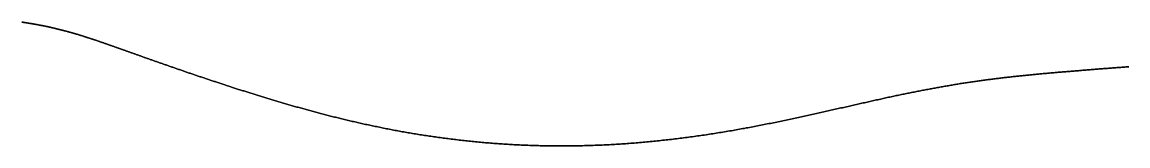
# Model space of a CAD drawing. Header units: inches. Extents: x 130170 to 284068, y 377793 to 804530.
# Drawn here: x 255039.1 to 255170.8, y 734753.9 to 734768.7 of the extents above; entities that cross this region are included whole.
import ezdxf

# ---------------------------------------------------------------- set-up
doc = ezdxf.new("R2010")
doc.units = ezdxf.units.IN
doc.header["$MEASUREMENT"] = 0
doc.layers.add('muni_il', color=7, linetype='Continuous')

msp = doc.modelspace()

# ---------------------------------------------------------------- linework, layer by layer
at = {"layer": 'muni_il'}
for points in [[(255039.07, 734768.7), (255039.14, 734768.69), (255039.2, 734768.68), (255039.27, 734768.66), (255039.33, 734768.65), (255039.4, 734768.64), (255039.46, 734768.63), (255039.52, 734768.62), (255039.58, 734768.61), (255039.65, 734768.6), (255039.71, 734768.59), (255039.77, 734768.58), (255039.83, 734768.57), (255039.89, 734768.56), (255039.95, 734768.55), (255040.01, 734768.54), (255040.07, 734768.53), (255040.13, 734768.52), (255040.19, 734768.51), (255040.25, 734768.5), (255040.31, 734768.49), (255040.37, 734768.48), (255040.43, 734768.47), (255040.49, 734768.46), (255040.55, 734768.45), (255040.6, 734768.44), (255040.66, 734768.43), (255040.72, 734768.42), (255040.78, 734768.41), (255040.83, 734768.4), (255040.89, 734768.39), (255040.95, 734768.37), (255041, 734768.36), (255041.06, 734768.35), (255041.12, 734768.34), (255041.17, 734768.33), (255041.23, 734768.32), (255041.28, 734768.31), (255041.34, 734768.3), (255041.39, 734768.29), (255041.45, 734768.28), (255041.5, 734768.27), (255041.56, 734768.26), (255041.61, 734768.25), (255041.67, 734768.24), (255041.72, 734768.23), (255041.78, 734768.21), (255041.83, 734768.2), (255041.88, 734768.19), (255041.94, 734768.18), (255041.99, 734768.17), (255042.05, 734768.16), (255042.1, 734768.15), (255042.15, 734768.14), (255042.21, 734768.12), (255042.26, 734768.11), (255042.31, 734768.1), (255042.37, 734768.09), (255042.42, 734768.08), (255042.47, 734768.07), (255042.53, 734768.06), (255042.58, 734768.04), (255042.63, 734768.03), (255042.69, 734768.02), (255042.74, 734768.01), (255042.79, 734768), (255042.85, 734767.98), (255042.9, 734767.97), (255042.95, 734767.96), (255043, 734767.95), (255043.06, 734767.93), (255043.11, 734767.92), (255043.16, 734767.91), (255043.22, 734767.9), (255043.27, 734767.88), (255043.32, 734767.87), (255043.37, 734767.86), (255043.43, 734767.85), (255043.48, 734767.83), (255043.53, 734767.82), (255043.59, 734767.81), (255043.64, 734767.79), (255043.69, 734767.78), (255043.75, 734767.77), (255043.8, 734767.75), (255043.85, 734767.74), (255043.91, 734767.73), (255043.96, 734767.71), (255044.01, 734767.7), (255044.07, 734767.68), (255044.12, 734767.67), (255044.17, 734767.66), (255044.23, 734767.64), (255044.28, 734767.63), (255044.33, 734767.61), (255044.39, 734767.6), (255044.44, 734767.58), (255044.5, 734767.57), (255044.55, 734767.55), (255044.6, 734767.54), (255044.66, 734767.52), (255044.71, 734767.51), (255044.77, 734767.49), (255044.82, 734767.48), (255044.88, 734767.46), (255044.93, 734767.45), (255044.99, 734767.43), (255045.04, 734767.42), (255045.1, 734767.4), (255045.15, 734767.38), (255045.21, 734767.37), (255045.26, 734767.35), (255045.32, 734767.34), (255045.37, 734767.32), (255045.43, 734767.3), (255045.49, 734767.29), (255045.54, 734767.27), (255045.6, 734767.25), (255045.65, 734767.24), (255045.71, 734767.22), (255045.77, 734767.2), (255045.83, 734767.18), (255045.88, 734767.17), (255045.94, 734767.15), (255046, 734767.13), (255046.06, 734767.11), (255046.11, 734767.1), (255046.17, 734767.08), (255046.23, 734767.06), (255046.29, 734767.04), (255046.35, 734767.02), (255046.41, 734767), (255046.46, 734766.99), (255046.52, 734766.97), (255046.58, 734766.95), (255046.64, 734766.93), (255046.7, 734766.91), (255046.76, 734766.89), (255046.82, 734766.87), (255046.88, 734766.85), (255046.94, 734766.83), (255047, 734766.81), (255047.06, 734766.79), (255047.13, 734766.77), (255047.19, 734766.75), (255047.25, 734766.73), (255047.31, 734766.71), (255047.37, 734766.69), (255047.44, 734766.67), (255047.5, 734766.65), (255047.56, 734766.63), (255047.62, 734766.61), (255047.69, 734766.59), (255047.75, 734766.57), (255047.82, 734766.54), (255047.88, 734766.52), (255047.94, 734766.5), (255048.01, 734766.48), (255048.07, 734766.46), (255048.14, 734766.43), (255048.2, 734766.41), (255048.27, 734766.39), (255048.34, 734766.37), (255048.4, 734766.34), (255048.47, 734766.32), (255048.54, 734766.3), (255048.6, 734766.28), (255048.67, 734766.25), (255048.74, 734766.23), (255048.81, 734766.21), (255048.87, 734766.18), (255048.94, 734766.16), (255049.01, 734766.13), (255049.08, 734766.11), (255049.15, 734766.09), (255049.22, 734766.06), (255049.29, 734766.04), (255049.36, 734766.01), (255049.43, 734765.99), (255049.5, 734765.96), (255049.57, 734765.94), (255049.64, 734765.91), (255049.72, 734765.89), (255049.79, 734765.86), (255049.86, 734765.84), (255049.93, 734765.81), (255050.01, 734765.79), (255050.08, 734765.76), (255050.15, 734765.73), (255050.23, 734765.71), (255050.3, 734765.68), (255050.38, 734765.65), (255050.45, 734765.63), (255050.53, 734765.6), (255050.6, 734765.57), (255050.68, 734765.55), (255050.75, 734765.52), (255050.83, 734765.49), (255050.91, 734765.47), (255050.98, 734765.44), (255051.06, 734765.41), (255051.14, 734765.38), (255051.22, 734765.36), (255051.3, 734765.33), (255051.38, 734765.3), (255051.45, 734765.27), (255051.53, 734765.24), (255051.61, 734765.21), (255051.69, 734765.19), (255051.78, 734765.16), (255051.86, 734765.13), (255051.94, 734765.1), (255052.02, 734765.07), (255052.1, 734765.04), (255052.18, 734765.01), (255052.27, 734764.98), (255052.35, 734764.95), (255052.43, 734764.92), (255052.52, 734764.89), (255052.6, 734764.86), (255052.68, 734764.83), (255052.77, 734764.8), (255052.85, 734764.77), (255052.94, 734764.74), (255053.02, 734764.71), (255053.11, 734764.68), (255053.2, 734764.65), (255053.28, 734764.62), (255053.37, 734764.59), (255053.46, 734764.56), (255053.55, 734764.53), (255053.63, 734764.49), (255053.72, 734764.46), (255053.81, 734764.43), (255053.9, 734764.4), (255053.99, 734764.37), (255054.08, 734764.34), (255054.17, 734764.3), (255054.26, 734764.27), (255054.35, 734764.24), (255054.44, 734764.21), (255054.53, 734764.18), (255054.63, 734764.14), (255054.72, 734764.11), (255054.81, 734764.08), (255054.9, 734764.04), (255055, 734764.01), (255055.09, 734763.98), (255055.18, 734763.95), (255055.28, 734763.91), (255055.37, 734763.88), (255055.47, 734763.85), (255055.56, 734763.81), (255055.66, 734763.78), (255055.76, 734763.74), (255055.85, 734763.71), (255055.95, 734763.68), (255056.04, 734763.64), (255056.14, 734763.61), (255056.24, 734763.58), (255056.34, 734763.54), (255056.44, 734763.51), (255056.53, 734763.47), (255056.63, 734763.44), (255056.73, 734763.4), (255056.83, 734763.37), (255056.93, 734763.33), (255057.03, 734763.3), (255057.13, 734763.26), (255057.23, 734763.23), (255057.33, 734763.19), (255057.44, 734763.16), (255057.54, 734763.12), (255057.64, 734763.09), (255057.74, 734763.05), (255057.84, 734763.02), (255057.95, 734762.98), (255058.05, 734762.95), (255058.15, 734762.91), (255058.26, 734762.88), (255058.36, 734762.84), (255058.47, 734762.8), (255058.57, 734762.77), (255058.68, 734762.73), (255058.78, 734762.7), (255058.89, 734762.66), (255058.99, 734762.62), (255059.1, 734762.59), (255059.21, 734762.55), (255059.31, 734762.51), (255059.42, 734762.48), (255059.53, 734762.44), (255059.63, 734762.41), (255059.74, 734762.37), (255059.85, 734762.33), (255059.96, 734762.3), (255060.07, 734762.26), (255060.18, 734762.22), (255060.29, 734762.18), (255060.4, 734762.15), (255060.51, 734762.11), (255060.62, 734762.07), (255060.73, 734762.04), (255060.84, 734762), (255060.95, 734761.96), (255061.06, 734761.92), (255061.17, 734761.89), (255061.28, 734761.85), (255061.4, 734761.81), (255061.51, 734761.77), (255061.62, 734761.74), (255061.74, 734761.7), (255061.85, 734761.66), (255061.96, 734761.62), (255062.08, 734761.59), (255062.19, 734761.55), (255062.3, 734761.51), (255062.42, 734761.47), (255062.53, 734761.44), (255062.65, 734761.4), (255062.77, 734761.36), (255062.88, 734761.32), (255063, 734761.28), (255063.11, 734761.25), (255063.23, 734761.21), (255063.35, 734761.17), (255063.46, 734761.13), (255063.58, 734761.09), (255063.7, 734761.05), (255063.82, 734761.02), (255063.94, 734760.98), (255064.05, 734760.94), (255064.17, 734760.9), (255064.29, 734760.86), (255064.41, 734760.82), (255064.53, 734760.79), (255064.65, 734760.75), (255064.77, 734760.71), (255064.89, 734760.67), (255065.01, 734760.63), (255065.13, 734760.59), (255065.25, 734760.55), (255065.38, 734760.51), (255065.5, 734760.48), (255065.62, 734760.44), (255065.74, 734760.4), (255065.87, 734760.36), (255065.99, 734760.32), (255066.11, 734760.28), (255066.24, 734760.24), (255066.36, 734760.2), (255066.48, 734760.17), (255066.61, 734760.13), (255066.73, 734760.09), (255066.86, 734760.05), (255066.98, 734760.01), (255067.11, 734759.97), (255067.23, 734759.93), (255067.36, 734759.89), (255067.49, 734759.85), (255067.61, 734759.81), (255067.74, 734759.78), (255067.87, 734759.74), (255068, 734759.7), (255068.12, 734759.66), (255068.25, 734759.62), (255068.38, 734759.58), (255068.51, 734759.54), (255068.64, 734759.5), (255068.77, 734759.46), (255068.9, 734759.42), (255069.03, 734759.38), (255069.16, 734759.35), (255069.29, 734759.31), (255069.42, 734759.27), (255069.55, 734759.23), (255069.68, 734759.19), (255069.82, 734759.15), (255069.95, 734759.11), (255070.08, 734759.07), (255070.21, 734759.03), (255070.35, 734758.99), (255070.48, 734758.95), (255070.61, 734758.92), (255070.75, 734758.88), (255070.88, 734758.84), (255071.02, 734758.8), (255071.15, 734758.76), (255071.29, 734758.72), (255071.43, 734758.68), (255071.56, 734758.64), (255071.7, 734758.6), (255071.84, 734758.56), (255071.97, 734758.53), (255072.11, 734758.49), (255072.25, 734758.45), (255072.39, 734758.41), (255072.53, 734758.37), (255072.67, 734758.33), (255072.81, 734758.29), (255072.95, 734758.25), (255073.09, 734758.21), (255073.23, 734758.18), (255073.37, 734758.14), (255073.51, 734758.1), (255073.66, 734758.06), (255073.8, 734758.02), (255073.94, 734757.98), (255074.09, 734757.94), (255074.23, 734757.91), (255074.37, 734757.87), (255074.52, 734757.83), (255074.66, 734757.79), (255074.81, 734757.75), (255074.96, 734757.71), (255075.1, 734757.68), (255075.25, 734757.64), (255075.4, 734757.6), (255075.54, 734757.56), (255075.69, 734757.52), (255075.84, 734757.49), (255075.99, 734757.45), (255076.14, 734757.41), (255076.29, 734757.37), (255076.44, 734757.34), (255076.59, 734757.3), (255076.74, 734757.26), (255076.89, 734757.22), (255077.04, 734757.19), (255077.2, 734757.15), (255077.35, 734757.11), (255077.5, 734757.07), (255077.66, 734757.04), (255077.81, 734757), (255077.97, 734756.96), (255078.12, 734756.93), (255078.28, 734756.89), (255078.43, 734756.85), (255078.59, 734756.82), (255078.75, 734756.78), (255078.91, 734756.75), (255079.06, 734756.71), (255079.22, 734756.67), (255079.38, 734756.64), (255079.54, 734756.6), (255079.7, 734756.57), (255079.86, 734756.53), (255080.02, 734756.49), (255080.18, 734756.46), (255080.35, 734756.42), (255080.51, 734756.39), (255080.67, 734756.35), (255080.84, 734756.32), (255081, 734756.29), (255081.16, 734756.25), (255081.33, 734756.22), (255081.49, 734756.18), (255081.66, 734756.15), (255081.83, 734756.11), (255081.99, 734756.08), (255082.16, 734756.05), (255082.33, 734756.01), (255082.5, 734755.98), (255082.67, 734755.95), (255082.84, 734755.91), (255083.01, 734755.88), (255083.18, 734755.85), (255083.35, 734755.82), (255083.52, 734755.78), (255083.69, 734755.75), (255083.86, 734755.72), (255084.04, 734755.69), (255084.21, 734755.66), (255084.38, 734755.62), (255084.56, 734755.59), (255084.73, 734755.56), (255084.91, 734755.53), (255085.09, 734755.5), (255085.26, 734755.47), (255085.44, 734755.44), (255085.62, 734755.41), (255085.79, 734755.38), (255085.97, 734755.35), (255086.15, 734755.32), (255086.33, 734755.29), (255086.51, 734755.26), (255086.69, 734755.24), (255086.87, 734755.21), (255087.05, 734755.18), (255087.24, 734755.15), (255087.42, 734755.12), (255087.6, 734755.1), (255087.79, 734755.07), (255087.97, 734755.04), (255088.15, 734755.01), (255088.34, 734754.99), (255088.52, 734754.96), (255088.71, 734754.94), (255088.9, 734754.91), (255089.08, 734754.88), (255089.27, 734754.86), (255089.46, 734754.83), (255089.65, 734754.81), (255089.83, 734754.79), (255090.02, 734754.76), (255090.21, 734754.74), (255090.4, 734754.71), (255090.59, 734754.69), (255090.78, 734754.67), (255090.98, 734754.65), (255091.17, 734754.62), (255091.36, 734754.6), (255091.55, 734754.58), (255091.75, 734754.56), (255091.94, 734754.54), (255092.13, 734754.52), (255092.33, 734754.5), (255092.52, 734754.48), (255092.72, 734754.46), (255092.91, 734754.44), (255093.11, 734754.42), (255093.3, 734754.4), (255093.5, 734754.38), (255093.7, 734754.36), (255093.9, 734754.34), (255094.09, 734754.33), (255094.29, 734754.31), (255094.49, 734754.29), (255094.69, 734754.28), (255094.89, 734754.26), (255095.09, 734754.24), (255095.29, 734754.23), (255095.49, 734754.21), (255095.69, 734754.2), (255095.89, 734754.18), (255096.09, 734754.17), (255096.3, 734754.16), (255096.5, 734754.14), (255096.7, 734754.13), (255096.9, 734754.12), (255097.11, 734754.11), (255097.31, 734754.09), (255097.52, 734754.08), (255097.72, 734754.07), (255097.92, 734754.06), (255098.13, 734754.05), (255098.33, 734754.04), (255098.54, 734754.03), (255098.75, 734754.02), (255098.95, 734754.01), (255099.16, 734754.01), (255099.36, 734754), (255099.57, 734753.99), (255099.78, 734753.98), (255099.98, 734753.98), (255100.19, 734753.97), (255100.4, 734753.96), (255100.61, 734753.96), (255100.82, 734753.95), (255101.02, 734753.95), (255101.23, 734753.94), (255101.44, 734753.94), (255101.65, 734753.94), (255101.86, 734753.93), (255102.07, 734753.93), (255102.28, 734753.93), (255102.49, 734753.93), (255102.7, 734753.92), (255102.91, 734753.92), (255103.12, 734753.92), (255103.33, 734753.92), (255103.54, 734753.92), (255103.75, 734753.92), (255103.96, 734753.92), (255104.17, 734753.93), (255104.39, 734753.93), (255104.6, 734753.93), (255104.81, 734753.93), (255105.02, 734753.94), (255105.23, 734753.94), (255105.44, 734753.94), (255105.66, 734753.95), (255105.87, 734753.95), (255106.08, 734753.96), (255106.29, 734753.96), (255106.5, 734753.97), (255106.72, 734753.98), (255106.93, 734753.98), (255107.14, 734753.99), (255107.35, 734754), (255107.57, 734754.01), (255107.78, 734754.01), (255107.99, 734754.02), (255108.2, 734754.03), (255108.42, 734754.04), (255108.63, 734754.05), (255108.84, 734754.06), (255109.05, 734754.07), (255109.27, 734754.08), (255109.48, 734754.1), (255109.69, 734754.11), (255109.9, 734754.12), (255110.12, 734754.13), (255110.33, 734754.15), (255110.54, 734754.16), (255110.75, 734754.18), (255110.97, 734754.19), (255111.18, 734754.21), (255111.39, 734754.22), (255111.6, 734754.24), (255111.81, 734754.25), (255112.03, 734754.27), (255112.24, 734754.29), (255112.45, 734754.3), (255112.66, 734754.32), (255112.87, 734754.34), (255113.08, 734754.36), (255113.3, 734754.38), (255113.51, 734754.4), (255113.72, 734754.42), (255113.93, 734754.44), (255114.14, 734754.46), (255114.35, 734754.48), (255114.56, 734754.5), (255114.77, 734754.52), (255114.98, 734754.54), (255115.19, 734754.56), (255115.4, 734754.59), (255115.61, 734754.61), (255115.82, 734754.63), (255116.03, 734754.65), (255116.24, 734754.68), (255116.45, 734754.7), (255116.66, 734754.73), (255116.86, 734754.75), (255117.07, 734754.78), (255117.28, 734754.8), (255117.49, 734754.83), (255117.69, 734754.86), (255117.9, 734754.88), (255118.11, 734754.91), (255118.32, 734754.94), (255118.52, 734754.96), (255118.73, 734754.99), (255118.93, 734755.02), (255119.14, 734755.05), (255119.34, 734755.08), (255119.55, 734755.11), (255119.75, 734755.14), (255119.96, 734755.17), (255120.16, 734755.19), (255120.37, 734755.22), (255120.57, 734755.26), (255120.77, 734755.29), (255120.98, 734755.32), (255121.18, 734755.35), (255121.38, 734755.38), (255121.58, 734755.41), (255121.79, 734755.44), (255121.99, 734755.48), (255122.19, 734755.51), (255122.39, 734755.54), (255122.59, 734755.57), (255122.79, 734755.61), (255122.99, 734755.64), (255123.19, 734755.67), (255123.39, 734755.71), (255123.59, 734755.74), (255123.79, 734755.78), (255123.98, 734755.81), (255124.18, 734755.85), (255124.38, 734755.88), (255124.57, 734755.92), (255124.77, 734755.95), (255124.97, 734755.99), (255125.16, 734756.02), (255125.36, 734756.06), (255125.55, 734756.09), (255125.75, 734756.13), (255125.94, 734756.17), (255126.14, 734756.2), (255126.33, 734756.24), (255126.52, 734756.28), (255126.71, 734756.31), (255126.91, 734756.35), (255127.1, 734756.39), (255127.29, 734756.43), (255127.48, 734756.46), (255127.67, 734756.5), (255127.86, 734756.54), (255128.05, 734756.58), (255128.24, 734756.61), (255128.43, 734756.65), (255128.62, 734756.69), (255128.8, 734756.73), (255128.99, 734756.77), (255129.18, 734756.81), (255129.37, 734756.84), (255129.55, 734756.88), (255129.74, 734756.92), (255129.92, 734756.96), (255130.11, 734757), (255130.29, 734757.04), (255130.48, 734757.08), (255130.66, 734757.12), (255130.84, 734757.16), (255131.03, 734757.19), (255131.21, 734757.23), (255131.39, 734757.27), (255131.57, 734757.31), (255131.75, 734757.35), (255131.93, 734757.39), (255132.11, 734757.43), (255132.29, 734757.47), (255132.47, 734757.51), (255132.65, 734757.55), (255132.83, 734757.59), (255133.01, 734757.63), (255133.19, 734757.67), (255133.36, 734757.71), (255133.54, 734757.74), (255133.72, 734757.78), (255133.89, 734757.82), (255134.07, 734757.86), (255134.24, 734757.9), (255134.42, 734757.94), (255134.59, 734757.98), (255134.77, 734758.02), (255134.94, 734758.06), (255135.11, 734758.1), (255135.28, 734758.14), (255135.46, 734758.18), (255135.63, 734758.21), (255135.8, 734758.25), (255135.97, 734758.29), (255136.14, 734758.33), (255136.31, 734758.37), (255136.48, 734758.41), (255136.65, 734758.45), (255136.82, 734758.48), (255136.98, 734758.52), (255137.15, 734758.56), (255137.32, 734758.6), (255137.49, 734758.64), (255137.65, 734758.67), (255137.82, 734758.71), (255137.98, 734758.75), (255138.15, 734758.79), (255138.32, 734758.82), (255138.48, 734758.86), (255138.64, 734758.9), (255138.81, 734758.94), (255138.97, 734758.97), (255139.13, 734759.01), (255139.3, 734759.05), (255139.46, 734759.08), (255139.62, 734759.12), (255139.78, 734759.16), (255139.94, 734759.19), (255140.1, 734759.23), (255140.26, 734759.26), (255140.42, 734759.3), (255140.58, 734759.34), (255140.74, 734759.37), (255140.9, 734759.41), (255141.06, 734759.44), (255141.22, 734759.48), (255141.38, 734759.51), (255141.53, 734759.55), (255141.69, 734759.58), (255141.85, 734759.61), (255142, 734759.65), (255142.16, 734759.68), (255142.32, 734759.72), (255142.47, 734759.75), (255142.63, 734759.78), (255142.78, 734759.82), (255142.93, 734759.85), (255143.09, 734759.88), (255143.24, 734759.92), (255143.4, 734759.95), (255143.55, 734759.98), (255143.7, 734760.01), (255143.85, 734760.04), (255144.01, 734760.08), (255144.16, 734760.11), (255144.31, 734760.14), (255144.46, 734760.17), (255144.61, 734760.2), (255144.76, 734760.23), (255144.91, 734760.26), (255145.06, 734760.29), (255145.21, 734760.32), (255145.36, 734760.35), (255145.51, 734760.38), (255145.66, 734760.41), (255145.81, 734760.44), (255145.96, 734760.47), (255146.11, 734760.5), (255146.25, 734760.53), (255146.4, 734760.56), (255146.55, 734760.59), (255146.7, 734760.62), (255146.84, 734760.64), (255146.99, 734760.67), (255147.14, 734760.7), (255147.28, 734760.73), (255147.43, 734760.75), (255147.57, 734760.78), (255147.72, 734760.81), (255147.87, 734760.83), (255148.01, 734760.86), (255148.16, 734760.89), (255148.3, 734760.91), (255148.44, 734760.94), (255148.59, 734760.96), (255148.73, 734760.99), (255148.88, 734761.01), (255149.02, 734761.04), (255149.16, 734761.06), (255149.31, 734761.09), (255149.45, 734761.11), (255149.59, 734761.14), (255149.73, 734761.16), (255149.88, 734761.19), (255150.02, 734761.21), (255150.16, 734761.23), (255150.3, 734761.26), (255150.44, 734761.28), (255150.58, 734761.3), (255150.72, 734761.32), (255150.87, 734761.35), (255151.01, 734761.37), (255151.15, 734761.39), (255151.29, 734761.41), (255151.43, 734761.43), (255151.57, 734761.46), (255151.71, 734761.48), (255151.85, 734761.5), (255151.99, 734761.52), (255152.12, 734761.54), (255152.26, 734761.56), (255152.4, 734761.58), (255152.54, 734761.6), (255152.68, 734761.62), (255152.82, 734761.64), (255152.96, 734761.66), (255153.09, 734761.68), (255153.23, 734761.7), (255153.37, 734761.72), (255153.51, 734761.74), (255153.65, 734761.76), (255153.78, 734761.77), (255153.92, 734761.79), (255154.06, 734761.81), (255154.19, 734761.83), (255154.33, 734761.85), (255154.47, 734761.86), (255154.6, 734761.88), (255154.74, 734761.9), (255154.88, 734761.92), (255155.01, 734761.93), (255155.15, 734761.95), (255155.28, 734761.97), (255155.42, 734761.98), (255155.55, 734762), (255155.69, 734762.02), (255155.83, 734762.03), (255155.96, 734762.05), (255156.1, 734762.07), (255156.23, 734762.08), (255156.36, 734762.1), (255156.5, 734762.11), (255156.63, 734762.13), (255156.77, 734762.14), (255156.9, 734762.16), (255157.04, 734762.17), (255157.17, 734762.19), (255157.3, 734762.2), (255157.44, 734762.22), (255157.57, 734762.23), (255157.7, 734762.25), (255157.84, 734762.26), (255157.97, 734762.28), (255158.1, 734762.29), (255158.23, 734762.3), (255158.37, 734762.32), (255158.5, 734762.33), (255158.63, 734762.34), (255158.76, 734762.36), (255158.9, 734762.37), (255159.03, 734762.38), (255159.16, 734762.4), (255159.29, 734762.41), (255159.42, 734762.42), (255159.55, 734762.44), (255159.69, 734762.45), (255159.82, 734762.46), (255159.95, 734762.47), (255160.08, 734762.49), (255160.21, 734762.5), (255160.34, 734762.51), (255160.47, 734762.52), (255160.6, 734762.54), (255160.73, 734762.55), (255160.86, 734762.56), (255160.99, 734762.57), (255161.12, 734762.58), (255161.25, 734762.59), (255161.38, 734762.61), (255161.51, 734762.62), (255161.64, 734762.63), (255161.77, 734762.64), (255161.9, 734762.65), (255162.02, 734762.66), (255162.15, 734762.67), (255162.28, 734762.69), (255162.41, 734762.7), (255162.54, 734762.71), (255162.67, 734762.72), (255162.79, 734762.73), (255162.92, 734762.74), (255163.05, 734762.75), (255163.18, 734762.76), (255163.31, 734762.77), (255163.43, 734762.78), (255163.56, 734762.79), (255163.69, 734762.8), (255163.81, 734762.81), (255163.94, 734762.82), (255164.07, 734762.83), (255164.19, 734762.84), (255164.32, 734762.85), (255164.45, 734762.86), (255164.57, 734762.87), (255164.7, 734762.88), (255164.82, 734762.89), (255164.95, 734762.9), (255165.07, 734762.91), (255165.2, 734762.92), (255165.32, 734762.93), (255165.45, 734762.94), (255165.57, 734762.95), (255165.7, 734762.96), (255165.82, 734762.97), (255165.95, 734762.98), (255166.07, 734762.99), (255166.2, 734763), (255166.32, 734763.01), (255166.44, 734763.02), (255166.57, 734763.03), (255166.69, 734763.04), (255166.82, 734763.05), (255166.94, 734763.06), (255167.06, 734763.07), (255167.18, 734763.08), (255167.31, 734763.09), (255167.43, 734763.1), (255167.55, 734763.11), (255167.68, 734763.12), (255167.8, 734763.13), (255167.92, 734763.14), (255168.04, 734763.15), (255168.16, 734763.15), (255168.29, 734763.16), (255168.41, 734763.17), (255168.53, 734763.18), (255168.65, 734763.19), (255168.77, 734763.2), (255168.89, 734763.21), (255169.01, 734763.22), (255169.13, 734763.23), (255169.25, 734763.24), (255169.38, 734763.25), (255169.5, 734763.26), (255169.62, 734763.27), (255169.74, 734763.27), (255169.86, 734763.28), (255169.98, 734763.29), (255170.1, 734763.3), (255170.22, 734763.31), (255170.33, 734763.32), (255170.45, 734763.33), (255170.57, 734763.34), (255170.69, 734763.35), (255170.81, 734763.36), (255170.93, 734763.37)], [(255170.93, 734763.37), (255170.81, 734763.36), (255170.69, 734763.35), (255170.57, 734763.34), (255170.45, 734763.33), (255170.33, 734763.32), (255170.22, 734763.31), (255170.1, 734763.3), (255169.98, 734763.29), (255169.86, 734763.28), (255169.74, 734763.27), (255169.62, 734763.27), (255169.5, 734763.26), (255169.38, 734763.25), (255169.25, 734763.24), (255169.13, 734763.23), (255169.01, 734763.22), (255168.89, 734763.21), (255168.77, 734763.2), (255168.65, 734763.19), (255168.53, 734763.18), (255168.41, 734763.17), (255168.29, 734763.16), (255168.16, 734763.15), (255168.04, 734763.15), (255167.92, 734763.14), (255167.8, 734763.13), (255167.68, 734763.12), (255167.55, 734763.11), (255167.43, 734763.1), (255167.31, 734763.09), (255167.18, 734763.08), (255167.06, 734763.07), (255166.94, 734763.06), (255166.82, 734763.05), (255166.69, 734763.04), (255166.57, 734763.03), (255166.44, 734763.02), (255166.32, 734763.01), (255166.2, 734763), (255166.07, 734762.99), (255165.95, 734762.98), (255165.82, 734762.97), (255165.7, 734762.96), (255165.57, 734762.95), (255165.45, 734762.94), (255165.32, 734762.93), (255165.2, 734762.92), (255165.07, 734762.91), (255164.95, 734762.9), (255164.82, 734762.89), (255164.7, 734762.88), (255164.57, 734762.87), (255164.45, 734762.86), (255164.32, 734762.85), (255164.19, 734762.84), (255164.07, 734762.83), (255163.94, 734762.82), (255163.81, 734762.81), (255163.69, 734762.8), (255163.56, 734762.79), (255163.43, 734762.78), (255163.31, 734762.77), (255163.18, 734762.76), (255163.05, 734762.75), (255162.92, 734762.74), (255162.79, 734762.73), (255162.67, 734762.72), (255162.54, 734762.71), (255162.41, 734762.7), (255162.28, 734762.69), (255162.15, 734762.67), (255162.02, 734762.66), (255161.9, 734762.65), (255161.77, 734762.64), (255161.64, 734762.63), (255161.51, 734762.62), (255161.38, 734762.61), (255161.25, 734762.59), (255161.12, 734762.58), (255160.99, 734762.57), (255160.86, 734762.56), (255160.73, 734762.55), (255160.6, 734762.54), (255160.47, 734762.52), (255160.34, 734762.51), (255160.21, 734762.5), (255160.08, 734762.49), (255159.95, 734762.47), (255159.82, 734762.46), (255159.69, 734762.45), (255159.55, 734762.44), (255159.42, 734762.42), (255159.29, 734762.41), (255159.16, 734762.4), (255159.03, 734762.38), (255158.9, 734762.37), (255158.76, 734762.36), (255158.63, 734762.34), (255158.5, 734762.33), (255158.37, 734762.32), (255158.23, 734762.3), (255158.1, 734762.29), (255157.97, 734762.28), (255157.84, 734762.26), (255157.7, 734762.25), (255157.57, 734762.23), (255157.44, 734762.22), (255157.3, 734762.2), (255157.17, 734762.19), (255157.04, 734762.17), (255156.9, 734762.16), (255156.77, 734762.14), (255156.63, 734762.13), (255156.5, 734762.11), (255156.36, 734762.1), (255156.23, 734762.08), (255156.1, 734762.07), (255155.96, 734762.05), (255155.83, 734762.03), (255155.69, 734762.02), (255155.55, 734762), (255155.42, 734761.98), (255155.28, 734761.97), (255155.15, 734761.95), (255155.01, 734761.93), (255154.88, 734761.92), (255154.74, 734761.9), (255154.6, 734761.88), (255154.47, 734761.86), (255154.33, 734761.85), (255154.19, 734761.83), (255154.06, 734761.81), (255153.92, 734761.79), (255153.78, 734761.77), (255153.65, 734761.76), (255153.51, 734761.74), (255153.37, 734761.72), (255153.23, 734761.7), (255153.09, 734761.68), (255152.96, 734761.66), (255152.82, 734761.64), (255152.68, 734761.62), (255152.54, 734761.6), (255152.4, 734761.58), (255152.26, 734761.56), (255152.12, 734761.54), (255151.99, 734761.52), (255151.85, 734761.5), (255151.71, 734761.48), (255151.57, 734761.46), (255151.43, 734761.43), (255151.29, 734761.41), (255151.15, 734761.39), (255151.01, 734761.37), (255150.87, 734761.35), (255150.72, 734761.32), (255150.58, 734761.3), (255150.44, 734761.28), (255150.3, 734761.26), (255150.16, 734761.23), (255150.02, 734761.21), (255149.88, 734761.19), (255149.73, 734761.16), (255149.59, 734761.14), (255149.45, 734761.11), (255149.31, 734761.09), (255149.16, 734761.06), (255149.02, 734761.04), (255148.88, 734761.01), (255148.73, 734760.99), (255148.59, 734760.96), (255148.44, 734760.94), (255148.3, 734760.91), (255148.16, 734760.89), (255148.01, 734760.86), (255147.87, 734760.83), (255147.72, 734760.81), (255147.57, 734760.78), (255147.43, 734760.75), (255147.28, 734760.73), (255147.14, 734760.7), (255146.99, 734760.67), (255146.84, 734760.64), (255146.7, 734760.62), (255146.55, 734760.59), (255146.4, 734760.56), (255146.25, 734760.53), (255146.11, 734760.5), (255145.96, 734760.47), (255145.81, 734760.44), (255145.66, 734760.41), (255145.51, 734760.38), (255145.36, 734760.35), (255145.21, 734760.32), (255145.06, 734760.29), (255144.91, 734760.26), (255144.76, 734760.23), (255144.61, 734760.2), (255144.46, 734760.17), (255144.31, 734760.14), (255144.16, 734760.11), (255144.01, 734760.08), (255143.85, 734760.04), (255143.7, 734760.01), (255143.55, 734759.98), (255143.4, 734759.95), (255143.24, 734759.92), (255143.09, 734759.88), (255142.93, 734759.85), (255142.78, 734759.82), (255142.63, 734759.78), (255142.47, 734759.75), (255142.32, 734759.72), (255142.16, 734759.68), (255142, 734759.65), (255141.85, 734759.61), (255141.69, 734759.58), (255141.53, 734759.55), (255141.38, 734759.51), (255141.22, 734759.48), (255141.06, 734759.44), (255140.9, 734759.41), (255140.74, 734759.37), (255140.58, 734759.34), (255140.42, 734759.3), (255140.26, 734759.26), (255140.1, 734759.23), (255139.94, 734759.19), (255139.78, 734759.16), (255139.62, 734759.12), (255139.46, 734759.08), (255139.3, 734759.05), (255139.13, 734759.01), (255138.97, 734758.97), (255138.81, 734758.94), (255138.64, 734758.9), (255138.48, 734758.86), (255138.32, 734758.82), (255138.15, 734758.79), (255137.98, 734758.75), (255137.82, 734758.71), (255137.65, 734758.67), (255137.49, 734758.64), (255137.32, 734758.6), (255137.15, 734758.56), (255136.98, 734758.52), (255136.82, 734758.48), (255136.65, 734758.45), (255136.48, 734758.41), (255136.31, 734758.37), (255136.14, 734758.33), (255135.97, 734758.29), (255135.8, 734758.25), (255135.63, 734758.21), (255135.46, 734758.18), (255135.28, 734758.14), (255135.11, 734758.1), (255134.94, 734758.06), (255134.77, 734758.02), (255134.59, 734757.98), (255134.42, 734757.94), (255134.24, 734757.9), (255134.07, 734757.86), (255133.89, 734757.82), (255133.72, 734757.78), (255133.54, 734757.74), (255133.36, 734757.71), (255133.19, 734757.67), (255133.01, 734757.63), (255132.83, 734757.59), (255132.65, 734757.55), (255132.47, 734757.51), (255132.29, 734757.47), (255132.11, 734757.43), (255131.93, 734757.39), (255131.75, 734757.35), (255131.57, 734757.31), (255131.39, 734757.27), (255131.21, 734757.23), (255131.03, 734757.19), (255130.84, 734757.16), (255130.66, 734757.12), (255130.48, 734757.08), (255130.29, 734757.04), (255130.11, 734757), (255129.92, 734756.96), (255129.74, 734756.92), (255129.55, 734756.88), (255129.37, 734756.84), (255129.18, 734756.81), (255128.99, 734756.77), (255128.8, 734756.73), (255128.62, 734756.69), (255128.43, 734756.65), (255128.24, 734756.61), (255128.05, 734756.58), (255127.86, 734756.54), (255127.67, 734756.5), (255127.48, 734756.46), (255127.29, 734756.43), (255127.1, 734756.39), (255126.91, 734756.35), (255126.71, 734756.31), (255126.52, 734756.28), (255126.33, 734756.24), (255126.14, 734756.2), (255125.94, 734756.17), (255125.75, 734756.13), (255125.55, 734756.09), (255125.36, 734756.06), (255125.16, 734756.02), (255124.97, 734755.99), (255124.77, 734755.95), (255124.57, 734755.92), (255124.38, 734755.88), (255124.18, 734755.85), (255123.98, 734755.81), (255123.79, 734755.78), (255123.59, 734755.74), (255123.39, 734755.71), (255123.19, 734755.67), (255122.99, 734755.64), (255122.79, 734755.61), (255122.59, 734755.57), (255122.39, 734755.54), (255122.19, 734755.51), (255121.99, 734755.48), (255121.79, 734755.44), (255121.58, 734755.41), (255121.38, 734755.38), (255121.18, 734755.35), (255120.98, 734755.32), (255120.77, 734755.29), (255120.57, 734755.26), (255120.37, 734755.22), (255120.16, 734755.19), (255119.96, 734755.17), (255119.75, 734755.14), (255119.55, 734755.11), (255119.34, 734755.08), (255119.14, 734755.05), (255118.93, 734755.02), (255118.73, 734754.99), (255118.52, 734754.96), (255118.32, 734754.94), (255118.11, 734754.91), (255117.9, 734754.88), (255117.69, 734754.86), (255117.49, 734754.83), (255117.28, 734754.8), (255117.07, 734754.78), (255116.86, 734754.75), (255116.66, 734754.73), (255116.45, 734754.7), (255116.24, 734754.68), (255116.03, 734754.65), (255115.82, 734754.63), (255115.61, 734754.61), (255115.4, 734754.59), (255115.19, 734754.56), (255114.98, 734754.54), (255114.77, 734754.52), (255114.56, 734754.5), (255114.35, 734754.48), (255114.14, 734754.46), (255113.93, 734754.44), (255113.72, 734754.42), (255113.51, 734754.4), (255113.3, 734754.38), (255113.08, 734754.36), (255112.87, 734754.34), (255112.66, 734754.32), (255112.45, 734754.3), (255112.24, 734754.29), (255112.03, 734754.27), (255111.81, 734754.25), (255111.6, 734754.24), (255111.39, 734754.22), (255111.18, 734754.21), (255110.97, 734754.19), (255110.75, 734754.18), (255110.54, 734754.16), (255110.33, 734754.15), (255110.12, 734754.13), (255109.9, 734754.12), (255109.69, 734754.11), (255109.48, 734754.1), (255109.27, 734754.08), (255109.05, 734754.07), (255108.84, 734754.06), (255108.63, 734754.05), (255108.42, 734754.04), (255108.2, 734754.03), (255107.99, 734754.02), (255107.78, 734754.01), (255107.57, 734754.01), (255107.35, 734754), (255107.14, 734753.99), (255106.93, 734753.98), (255106.72, 734753.98), (255106.5, 734753.97), (255106.29, 734753.96), (255106.08, 734753.96), (255105.87, 734753.95), (255105.66, 734753.95), (255105.44, 734753.94), (255105.23, 734753.94), (255105.02, 734753.94), (255104.81, 734753.93), (255104.6, 734753.93), (255104.39, 734753.93), (255104.17, 734753.93), (255103.96, 734753.92), (255103.75, 734753.92), (255103.54, 734753.92), (255103.33, 734753.92), (255103.12, 734753.92), (255102.91, 734753.92), (255102.7, 734753.92), (255102.49, 734753.93), (255102.28, 734753.93), (255102.07, 734753.93), (255101.86, 734753.93), (255101.65, 734753.94), (255101.44, 734753.94), (255101.23, 734753.94), (255101.02, 734753.95), (255100.82, 734753.95), (255100.61, 734753.96), (255100.4, 734753.96), (255100.19, 734753.97), (255099.98, 734753.98), (255099.78, 734753.98), (255099.57, 734753.99), (255099.36, 734754), (255099.16, 734754.01), (255098.95, 734754.01), (255098.75, 734754.02), (255098.54, 734754.03), (255098.33, 734754.04), (255098.13, 734754.05), (255097.92, 734754.06), (255097.72, 734754.07), (255097.52, 734754.08), (255097.31, 734754.09), (255097.11, 734754.11), (255096.9, 734754.12), (255096.7, 734754.13), (255096.5, 734754.14), (255096.3, 734754.16), (255096.09, 734754.17), (255095.89, 734754.18), (255095.69, 734754.2), (255095.49, 734754.21), (255095.29, 734754.23), (255095.09, 734754.24), (255094.89, 734754.26), (255094.69, 734754.28), (255094.49, 734754.29), (255094.29, 734754.31), (255094.09, 734754.33), (255093.9, 734754.34), (255093.7, 734754.36), (255093.5, 734754.38), (255093.3, 734754.4), (255093.11, 734754.42), (255092.91, 734754.44), (255092.72, 734754.46), (255092.52, 734754.48), (255092.33, 734754.5), (255092.13, 734754.52), (255091.94, 734754.54), (255091.75, 734754.56), (255091.55, 734754.58), (255091.36, 734754.6), (255091.17, 734754.62), (255090.98, 734754.65), (255090.78, 734754.67), (255090.59, 734754.69), (255090.4, 734754.71), (255090.21, 734754.74), (255090.02, 734754.76), (255089.83, 734754.79), (255089.65, 734754.81), (255089.46, 734754.83), (255089.27, 734754.86), (255089.08, 734754.88), (255088.9, 734754.91), (255088.71, 734754.94), (255088.52, 734754.96), (255088.34, 734754.99), (255088.15, 734755.01), (255087.97, 734755.04), (255087.79, 734755.07), (255087.6, 734755.1), (255087.42, 734755.12), (255087.24, 734755.15), (255087.05, 734755.18), (255086.87, 734755.21), (255086.69, 734755.24), (255086.51, 734755.26), (255086.33, 734755.29), (255086.15, 734755.32), (255085.97, 734755.35), (255085.79, 734755.38), (255085.62, 734755.41), (255085.44, 734755.44), (255085.26, 734755.47), (255085.09, 734755.5), (255084.91, 734755.53), (255084.73, 734755.56), (255084.56, 734755.59), (255084.38, 734755.62), (255084.21, 734755.66), (255084.04, 734755.69), (255083.86, 734755.72), (255083.69, 734755.75), (255083.52, 734755.78), (255083.35, 734755.82), (255083.18, 734755.85), (255083.01, 734755.88), (255082.84, 734755.91), (255082.67, 734755.95), (255082.5, 734755.98), (255082.33, 734756.01), (255082.16, 734756.05), (255081.99, 734756.08), (255081.83, 734756.11), (255081.66, 734756.15), (255081.49, 734756.18), (255081.33, 734756.22), (255081.16, 734756.25), (255081, 734756.29), (255080.84, 734756.32), (255080.67, 734756.35), (255080.51, 734756.39), (255080.35, 734756.42), (255080.18, 734756.46), (255080.02, 734756.49), (255079.86, 734756.53), (255079.7, 734756.57), (255079.54, 734756.6), (255079.38, 734756.64), (255079.22, 734756.67), (255079.06, 734756.71), (255078.91, 734756.75), (255078.75, 734756.78), (255078.59, 734756.82), (255078.43, 734756.85), (255078.28, 734756.89), (255078.12, 734756.93), (255077.97, 734756.96), (255077.81, 734757), (255077.66, 734757.04), (255077.5, 734757.07), (255077.35, 734757.11), (255077.2, 734757.15), (255077.04, 734757.19), (255076.89, 734757.22), (255076.74, 734757.26), (255076.59, 734757.3), (255076.44, 734757.34), (255076.29, 734757.37), (255076.14, 734757.41), (255075.99, 734757.45), (255075.84, 734757.49), (255075.69, 734757.52), (255075.54, 734757.56), (255075.4, 734757.6), (255075.25, 734757.64), (255075.1, 734757.68), (255074.96, 734757.71), (255074.81, 734757.75), (255074.66, 734757.79), (255074.52, 734757.83), (255074.37, 734757.87), (255074.23, 734757.91), (255074.09, 734757.94), (255073.94, 734757.98), (255073.8, 734758.02), (255073.66, 734758.06), (255073.51, 734758.1), (255073.37, 734758.14), (255073.23, 734758.18), (255073.09, 734758.21), (255072.95, 734758.25), (255072.81, 734758.29), (255072.67, 734758.33), (255072.53, 734758.37), (255072.39, 734758.41), (255072.25, 734758.45), (255072.11, 734758.49), (255071.97, 734758.53), (255071.84, 734758.56), (255071.7, 734758.6), (255071.56, 734758.64), (255071.43, 734758.68), (255071.29, 734758.72), (255071.15, 734758.76), (255071.02, 734758.8), (255070.88, 734758.84), (255070.75, 734758.88), (255070.61, 734758.92), (255070.48, 734758.95), (255070.35, 734758.99), (255070.21, 734759.03), (255070.08, 734759.07), (255069.95, 734759.11), (255069.82, 734759.15), (255069.68, 734759.19), (255069.55, 734759.23), (255069.42, 734759.27), (255069.29, 734759.31), (255069.16, 734759.35), (255069.03, 734759.38), (255068.9, 734759.42), (255068.77, 734759.46), (255068.64, 734759.5), (255068.51, 734759.54), (255068.38, 734759.58), (255068.25, 734759.62), (255068.12, 734759.66), (255068, 734759.7), (255067.87, 734759.74), (255067.74, 734759.78), (255067.61, 734759.81), (255067.49, 734759.85), (255067.36, 734759.89), (255067.23, 734759.93), (255067.11, 734759.97), (255066.98, 734760.01), (255066.86, 734760.05), (255066.73, 734760.09), (255066.61, 734760.13), (255066.48, 734760.17), (255066.36, 734760.2), (255066.24, 734760.24), (255066.11, 734760.28), (255065.99, 734760.32), (255065.87, 734760.36), (255065.74, 734760.4), (255065.62, 734760.44), (255065.5, 734760.48), (255065.38, 734760.51), (255065.25, 734760.55), (255065.13, 734760.59), (255065.01, 734760.63), (255064.89, 734760.67), (255064.77, 734760.71), (255064.65, 734760.75), (255064.53, 734760.79), (255064.41, 734760.82), (255064.29, 734760.86), (255064.17, 734760.9), (255064.05, 734760.94), (255063.94, 734760.98), (255063.82, 734761.02), (255063.7, 734761.05), (255063.58, 734761.09), (255063.46, 734761.13), (255063.35, 734761.17), (255063.23, 734761.21), (255063.11, 734761.25), (255063, 734761.28), (255062.88, 734761.32), (255062.77, 734761.36), (255062.65, 734761.4), (255062.53, 734761.44), (255062.42, 734761.47), (255062.3, 734761.51), (255062.19, 734761.55), (255062.08, 734761.59), (255061.96, 734761.62), (255061.85, 734761.66), (255061.74, 734761.7), (255061.62, 734761.74), (255061.51, 734761.77), (255061.4, 734761.81), (255061.28, 734761.85), (255061.17, 734761.89), (255061.06, 734761.92), (255060.95, 734761.96), (255060.84, 734762), (255060.73, 734762.04), (255060.62, 734762.07), (255060.51, 734762.11), (255060.4, 734762.15), (255060.29, 734762.18), (255060.18, 734762.22), (255060.07, 734762.26), (255059.96, 734762.3), (255059.85, 734762.33), (255059.74, 734762.37), (255059.63, 734762.41), (255059.53, 734762.44), (255059.42, 734762.48), (255059.31, 734762.51), (255059.21, 734762.55), (255059.1, 734762.59), (255058.99, 734762.62), (255058.89, 734762.66), (255058.78, 734762.7), (255058.68, 734762.73), (255058.57, 734762.77), (255058.47, 734762.8), (255058.36, 734762.84), (255058.26, 734762.88), (255058.15, 734762.91), (255058.05, 734762.95), (255057.95, 734762.98), (255057.84, 734763.02), (255057.74, 734763.05), (255057.64, 734763.09), (255057.54, 734763.12), (255057.44, 734763.16), (255057.33, 734763.19), (255057.23, 734763.23), (255057.13, 734763.26), (255057.03, 734763.3), (255056.93, 734763.33), (255056.83, 734763.37), (255056.73, 734763.4), (255056.63, 734763.44), (255056.53, 734763.47), (255056.44, 734763.51), (255056.34, 734763.54), (255056.24, 734763.58), (255056.14, 734763.61), (255056.04, 734763.64), (255055.95, 734763.68), (255055.85, 734763.71), (255055.76, 734763.74), (255055.66, 734763.78), (255055.56, 734763.81), (255055.47, 734763.85), (255055.37, 734763.88), (255055.28, 734763.91), (255055.18, 734763.95), (255055.09, 734763.98), (255055, 734764.01), (255054.9, 734764.04), (255054.81, 734764.08), (255054.72, 734764.11), (255054.63, 734764.14), (255054.53, 734764.18), (255054.44, 734764.21), (255054.35, 734764.24), (255054.26, 734764.27), (255054.17, 734764.3), (255054.08, 734764.34), (255053.99, 734764.37), (255053.9, 734764.4), (255053.81, 734764.43), (255053.72, 734764.46), (255053.63, 734764.49), (255053.55, 734764.53), (255053.46, 734764.56), (255053.37, 734764.59), (255053.28, 734764.62), (255053.2, 734764.65), (255053.11, 734764.68), (255053.02, 734764.71), (255052.94, 734764.74), (255052.85, 734764.77), (255052.77, 734764.8), (255052.68, 734764.83), (255052.6, 734764.86), (255052.52, 734764.89), (255052.43, 734764.92), (255052.35, 734764.95), (255052.27, 734764.98), (255052.18, 734765.01), (255052.1, 734765.04), (255052.02, 734765.07), (255051.94, 734765.1), (255051.86, 734765.13), (255051.78, 734765.16), (255051.69, 734765.19), (255051.61, 734765.21), (255051.53, 734765.24), (255051.45, 734765.27), (255051.38, 734765.3), (255051.3, 734765.33), (255051.22, 734765.36), (255051.14, 734765.38), (255051.06, 734765.41), (255050.98, 734765.44), (255050.91, 734765.47), (255050.83, 734765.49), (255050.75, 734765.52), (255050.68, 734765.55), (255050.6, 734765.57), (255050.53, 734765.6), (255050.45, 734765.63), (255050.38, 734765.65), (255050.3, 734765.68), (255050.23, 734765.71), (255050.15, 734765.73), (255050.08, 734765.76), (255050.01, 734765.79), (255049.93, 734765.81), (255049.86, 734765.84), (255049.79, 734765.86), (255049.72, 734765.89), (255049.64, 734765.91), (255049.57, 734765.94), (255049.5, 734765.96), (255049.43, 734765.99), (255049.36, 734766.01), (255049.29, 734766.04), (255049.22, 734766.06), (255049.15, 734766.09), (255049.08, 734766.11), (255049.01, 734766.13), (255048.94, 734766.16), (255048.87, 734766.18), (255048.81, 734766.21), (255048.74, 734766.23), (255048.67, 734766.25), (255048.6, 734766.28), (255048.54, 734766.3), (255048.47, 734766.32), (255048.4, 734766.34), (255048.34, 734766.37), (255048.27, 734766.39), (255048.2, 734766.41), (255048.14, 734766.43), (255048.07, 734766.46), (255048.01, 734766.48), (255047.94, 734766.5), (255047.88, 734766.52), (255047.82, 734766.54), (255047.75, 734766.57), (255047.69, 734766.59), (255047.62, 734766.61), (255047.56, 734766.63), (255047.5, 734766.65), (255047.44, 734766.67), (255047.37, 734766.69), (255047.31, 734766.71), (255047.25, 734766.73), (255047.19, 734766.75), (255047.13, 734766.77), (255047.06, 734766.79), (255047, 734766.81), (255046.94, 734766.83), (255046.88, 734766.85), (255046.82, 734766.87), (255046.76, 734766.89), (255046.7, 734766.91), (255046.64, 734766.93), (255046.58, 734766.95), (255046.52, 734766.97), (255046.46, 734766.99), (255046.41, 734767), (255046.35, 734767.02), (255046.29, 734767.04), (255046.23, 734767.06), (255046.17, 734767.08), (255046.11, 734767.1), (255046.06, 734767.11), (255046, 734767.13), (255045.94, 734767.15), (255045.88, 734767.17), (255045.83, 734767.18), (255045.77, 734767.2), (255045.71, 734767.22), (255045.65, 734767.24), (255045.6, 734767.25), (255045.54, 734767.27), (255045.49, 734767.29), (255045.43, 734767.3), (255045.37, 734767.32), (255045.32, 734767.34), (255045.26, 734767.35), (255045.21, 734767.37), (255045.15, 734767.38), (255045.1, 734767.4), (255045.04, 734767.42), (255044.99, 734767.43), (255044.93, 734767.45), (255044.88, 734767.46), (255044.82, 734767.48), (255044.77, 734767.49), (255044.71, 734767.51), (255044.66, 734767.52), (255044.6, 734767.54), (255044.55, 734767.55), (255044.5, 734767.57), (255044.44, 734767.58), (255044.39, 734767.6), (255044.33, 734767.61), (255044.28, 734767.63), (255044.23, 734767.64), (255044.17, 734767.66), (255044.12, 734767.67), (255044.07, 734767.68), (255044.01, 734767.7), (255043.96, 734767.71), (255043.91, 734767.73), (255043.85, 734767.74), (255043.8, 734767.75), (255043.75, 734767.77), (255043.69, 734767.78), (255043.64, 734767.79), (255043.59, 734767.81), (255043.53, 734767.82), (255043.48, 734767.83), (255043.43, 734767.85), (255043.37, 734767.86), (255043.32, 734767.87), (255043.27, 734767.88), (255043.22, 734767.9), (255043.16, 734767.91), (255043.11, 734767.92), (255043.06, 734767.93), (255043, 734767.95), (255042.95, 734767.96), (255042.9, 734767.97), (255042.85, 734767.98), (255042.79, 734768), (255042.74, 734768.01), (255042.69, 734768.02), (255042.63, 734768.03), (255042.58, 734768.04), (255042.53, 734768.06), (255042.47, 734768.07), (255042.42, 734768.08), (255042.37, 734768.09), (255042.31, 734768.1), (255042.26, 734768.11), (255042.21, 734768.12), (255042.15, 734768.14), (255042.1, 734768.15), (255042.05, 734768.16), (255041.99, 734768.17), (255041.94, 734768.18), (255041.88, 734768.19), (255041.83, 734768.2), (255041.78, 734768.21), (255041.72, 734768.23), (255041.67, 734768.24), (255041.61, 734768.25), (255041.56, 734768.26), (255041.5, 734768.27), (255041.45, 734768.28), (255041.39, 734768.29), (255041.34, 734768.3), (255041.28, 734768.31), (255041.23, 734768.32), (255041.17, 734768.33), (255041.12, 734768.34), (255041.06, 734768.35), (255041, 734768.36), (255040.95, 734768.37), (255040.89, 734768.39), (255040.83, 734768.4), (255040.78, 734768.41), (255040.72, 734768.42), (255040.66, 734768.43), (255040.6, 734768.44), (255040.55, 734768.45), (255040.49, 734768.46), (255040.43, 734768.47), (255040.37, 734768.48), (255040.31, 734768.49), (255040.25, 734768.5), (255040.19, 734768.51), (255040.13, 734768.52), (255040.07, 734768.53), (255040.01, 734768.54), (255039.95, 734768.55), (255039.89, 734768.56), (255039.83, 734768.57), (255039.77, 734768.58), (255039.71, 734768.59), (255039.65, 734768.6), (255039.58, 734768.61), (255039.52, 734768.62), (255039.46, 734768.63), (255039.4, 734768.64), (255039.33, 734768.65), (255039.27, 734768.66), (255039.2, 734768.68), (255039.14, 734768.69), (255039.07, 734768.7)]]:
    msp.add_lwpolyline(points, dxfattribs=at)

doc.saveas('drawing.dxf')
